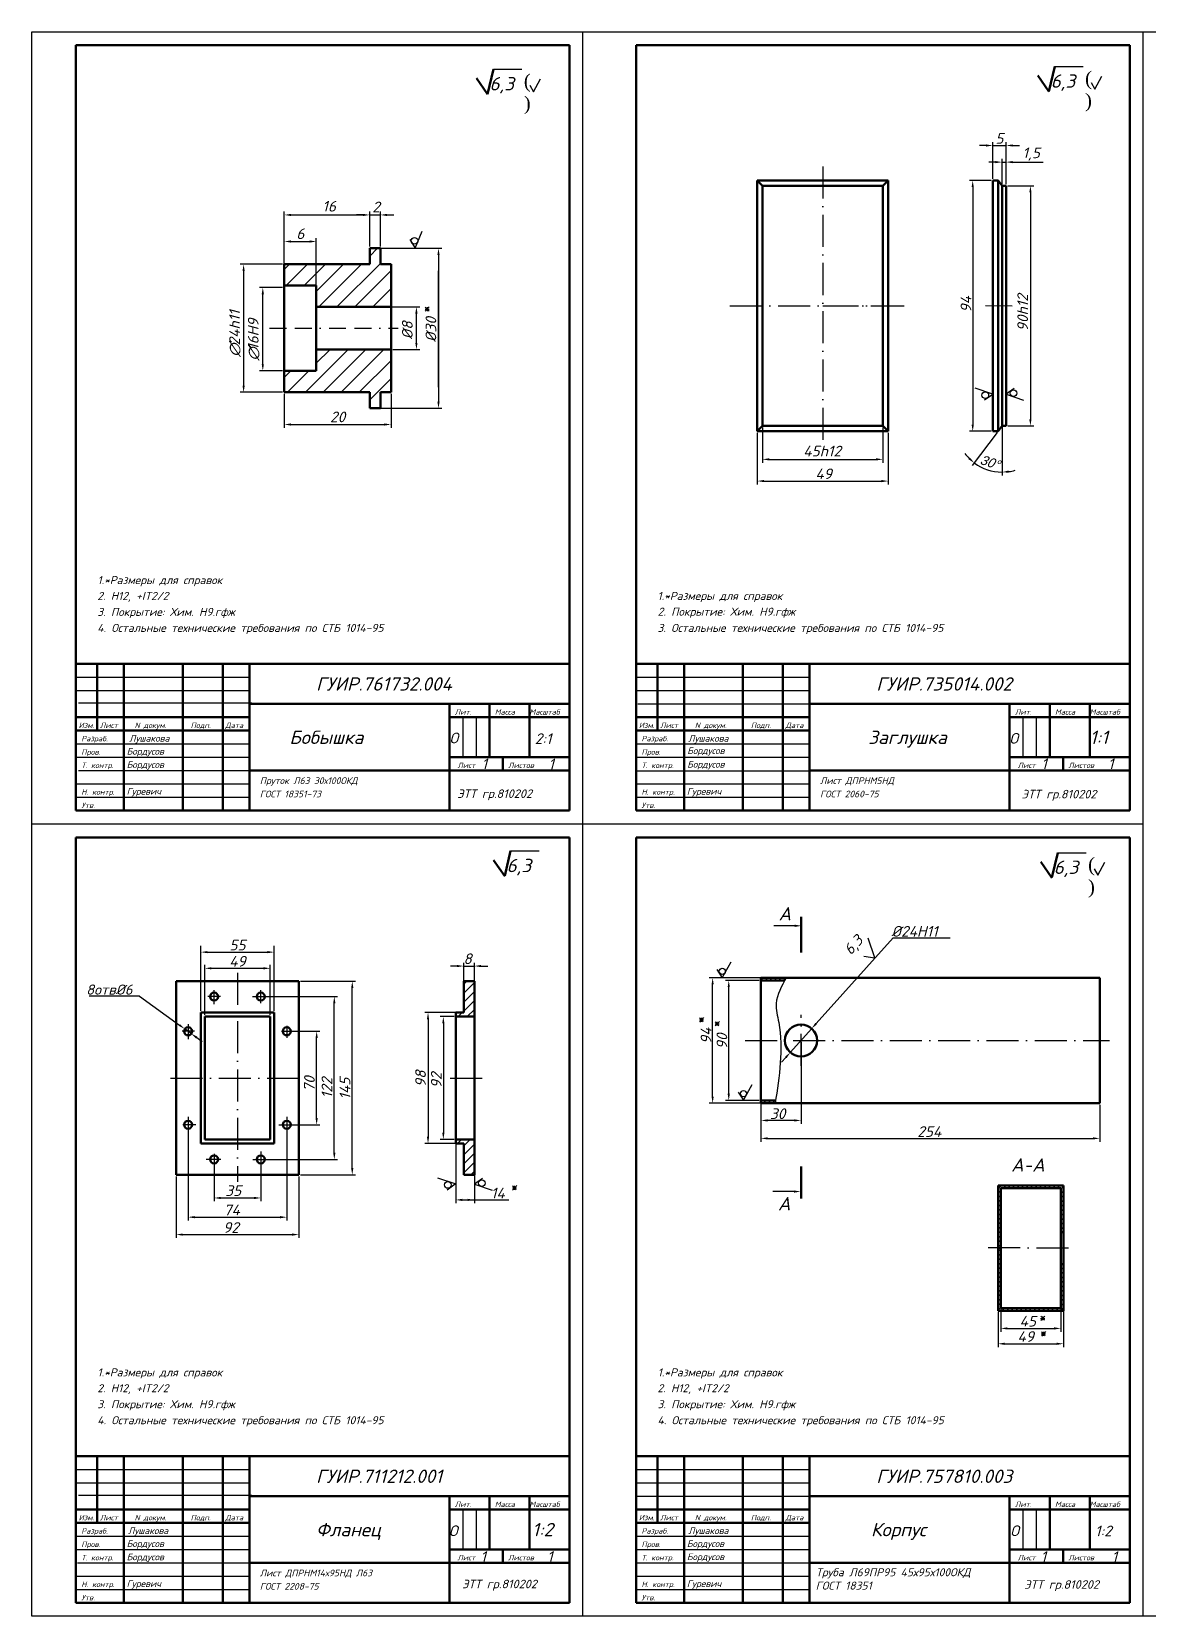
# Model space of a CAD drawing. Header units: millimetres. Extents: x 1362 to 2198, y -5 to 589.
# Drawn here: x 1362 to 1781, y -5 to 589 of the extents above; entities that cross this region are included whole.
import ezdxf

# ---------------------------------------------------------------- set-up
doc = ezdxf.new("R2010")
doc.units = ezdxf.units.MM
doc.linetypes.add('ACAD_ISO10W100', pattern=[18, 12, -3, 0, -3])
doc.linetypes.add('BORDER2', pattern=[22.225, 6.35, -3.175, 6.35, -3.175, 0, -3.175])
for name, color, linetype in [('Razmer', 3, 'Continuous'), ('TONK', 10, 'Continuous'), ('разм', 3, 'Continuous'), ('РАМКА', 7, 'Continuous'), ('Текст', 3, 'Continuous')]:
    doc.layers.add(name, color=color, linetype=linetype)
doc.styles.add('ADRF1', font='romans', dxfattribs={"oblique": 15})
doc.dimstyles.new('ISO-25', dxfattribs={"dimtxt": 2.5, "dimasz": 2.5, "dimexe": 1.25, "dimexo": 0.625, "dimtad": 1, "dimtxsty": 'Standard', "dimcen": 2.5, "dimadec": 0, "dimazin": 0, "dimtfac": 1, "dimtmove": 0, "dimatfit": 3, "dimfxl": 1, "dimarcsym": 0})
pattern_1 = [(45, (1224.4675, 38.7826), (-3.367596, 3.367596), [])]
pattern_2 = [(45, (1579.4951, 145.7823), (-0.841899, 0.841899), [])]

# ---------------------------------------------------------------- blocks, each defined once
blk = doc.blocks.new('*D4')
at = {"color": 0, "lineweight": -2, "transparency": 16777216}
for p, q in [((1725.58, 531.86), (1725.58, 541.36)), ((1727.08, 531.86), (1727.08, 541.36)), ((1723.08, 540.11), (1720.58, 540.11)), ((1725.58, 540.11), (1727.08, 540.11)), ((1729.58, 540.11), (1740.97, 540.11))]:
    blk.add_line(p, q, dxfattribs=at)
at = {"color": 0, "transparency": 16777216}
for points in [[(1723.08, 540.53), (1723.08, 539.7), (1725.58, 540.11)], [(1729.58, 540.53), (1729.58, 539.7), (1727.08, 540.11)]]:
    blk.add_solid(points, dxfattribs=at)
at = {"layer": 'Defpoints', "color": 0, "transparency": 16777216}
for p in [(1727.08, 540.11), (1725.58, 531.23), (1727.08, 531.23)]:
    blk.add_point(p, dxfattribs=at)
at = {"color": 0, "transparency": 16777216, "insert": (1736.52, 543.12), "char_height": 4, "attachment_point": 5, "style": 'ADRF1'}
blk.add_mtext('1,5', dxfattribs=at)
blk = doc.blocks.new('*D5')
at = {"color": 0, "lineweight": -2, "transparency": 16777216}
for p, q in [((1722.08, 533.86), (1722.08, 547.6)), ((1727.08, 531.86), (1727.08, 547.6)), ((1719.58, 546.35), (1717.08, 546.35)), ((1722.08, 546.35), (1727.08, 546.35)), ((1729.58, 546.35), (1732.08, 546.35))]:
    blk.add_line(p, q, dxfattribs=at)
at = {"color": 0, "transparency": 16777216}
for points in [[(1719.58, 546.76), (1719.58, 545.93), (1722.08, 546.35)], [(1729.58, 546.76), (1729.58, 545.93), (1727.08, 546.35)]]:
    blk.add_solid(points, dxfattribs=at)
at = {"layer": 'Defpoints', "color": 0, "transparency": 16777216}
for p in [(1727.08, 546.35), (1722.08, 533.23), (1727.08, 531.23)]:
    blk.add_point(p, dxfattribs=at)
at = {"color": 0, "transparency": 16777216, "insert": (1724.58, 548.97), "char_height": 4, "attachment_point": 5, "style": 'ADRF1'}
blk.add_mtext('5', dxfattribs=at)
blk = doc.blocks.new('*D7')
at = {"color": 0, "lineweight": -2, "transparency": 16777216}
for p, q in [((1425.22, 221.91), (1425.22, 245.22)), ((1427.72, 243.97), (1450.22, 243.97)), ((1452.72, 221.91), (1452.72, 245.22))]:
    blk.add_line(p, q, dxfattribs=at)
at = {"color": 0, "transparency": 16777216}
for points in [[(1427.72, 244.39), (1427.72, 243.56), (1425.22, 243.97)], [(1450.22, 244.39), (1450.22, 243.56), (1452.72, 243.97)]]:
    blk.add_solid(points, dxfattribs=at)
at = {"layer": 'Defpoints', "color": 0, "transparency": 16777216}
for p in [(1452.72, 243.97), (1425.22, 221.28), (1452.72, 221.28)]:
    blk.add_point(p, dxfattribs=at)
at = {"color": 0, "transparency": 16777216, "insert": (1438.97, 246.6), "char_height": 4, "attachment_point": 5, "style": 'ADRF1'}
blk.add_mtext('55', dxfattribs=at)
blk = doc.blocks.new('*D8')
at = {"color": 0, "lineweight": -2, "transparency": 16777216}
for p, q in [((1426.72, 220.41), (1426.72, 239.16)), ((1429.22, 237.91), (1448.72, 237.91)), ((1451.22, 220.41), (1451.22, 239.16))]:
    blk.add_line(p, q, dxfattribs=at)
at = {"color": 0, "transparency": 16777216}
for points in [[(1429.22, 238.33), (1429.22, 237.49), (1426.72, 237.91)], [(1448.72, 238.33), (1448.72, 237.49), (1451.22, 237.91)]]:
    blk.add_solid(points, dxfattribs=at)
at = {"layer": 'Defpoints', "color": 0, "transparency": 16777216}
for p in [(1451.22, 237.91), (1426.72, 219.78), (1451.22, 219.78)]:
    blk.add_point(p, dxfattribs=at)
at = {"color": 0, "transparency": 16777216, "insert": (1438.97, 240.53), "char_height": 4, "attachment_point": 5, "style": 'ADRF1'}
blk.add_mtext('49', dxfattribs=at)

msp = doc.modelspace()

# ---------------------------------------------------------------- hatches: boundary and pattern name
h = msp.add_hatch()
h.set_pattern_fill('ANSI31', scale=1.5, style=0)
h.set_pattern_definition(pattern_1)
h.paths.add_polyline_path([(1496.531, 485.845), (1496.531, 501.845), (1492.531, 501.845), (1492.531, 507.845), (1488.531, 507.845), (1488.531, 501.845), (1456.531, 501.845), (1456.531, 493.845), (1468.531, 493.845), (1468.531, 485.845)])
h = msp.add_hatch()
h.set_pattern_fill('ANSI31', scale=1.5, style=0)
h.set_pattern_definition(pattern_1)
h.paths.add_polyline_path([(1468.531, 469.845), (1468.531, 461.845), (1456.531, 461.845), (1456.531, 453.845), (1488.531, 453.845), (1488.531, 447.845), (1492.531, 447.845), (1492.531, 453.845), (1496.531, 453.845), (1496.531, 469.845)])
h = msp.add_hatch()
h.set_pattern_fill('ANSI31', scale=0.75, style=0)
h.set_pattern_definition([(45, (1202.6334, 28.642), (-1.683798, 1.683798), [])])
h.paths.add_polyline_path([(1527.797, 233.033), (1523.797, 233.033), (1523.797, 221.283), (1520.797, 221.283), (1520.797, 219.783), (1527.797, 219.783)])
h.paths.add_polyline_path([(1527.797, 173.783), (1520.797, 173.783), (1520.797, 172.283), (1523.797, 172.283), (1523.797, 160.533), (1527.797, 160.533)])
h = msp.add_hatch()
h.set_pattern_fill('ANSI31', scale=0.375, style=0)
h.set_pattern_definition(pattern_2)
edge = h.paths.add_edge_path()
edge.add_spline(control_points=[(1644.108, 233.352), (1644.293, 233.686), (1644.48, 234.019), (1644.667, 234.352)], knot_values=[0, 0, 0, 0, 2.1862636, 2.1862636, 2.1862636, 2.1862636], degree=3, periodic=0)
edge.add_line((1644.667, 234.352), (1635.217, 234.352))
edge.add_line((1635.217, 234.352), (1635.217, 233.352))
edge.add_line((1635.217, 233.352), (1644.108, 233.352))
h = msp.add_hatch()
h.set_pattern_fill('ANSI31', scale=0.375, style=0)
h.set_pattern_definition(pattern_2)
edge = h.paths.add_edge_path()
edge.add_spline(control_points=[(1640.521, 187.352), (1640.573, 187.686), (1640.625, 188.019), (1640.677, 188.352)], knot_values=[93.5612801, 93.5612801, 93.5612801, 93.5612801, 95.5675682, 95.5675682, 95.5675682, 95.5675682], degree=3, periodic=0)
edge.add_line((1640.677, 188.352), (1635.217, 188.352))
edge.add_line((1635.217, 188.352), (1635.217, 187.352))
edge.add_line((1635.217, 187.352), (1640.521, 187.352))
h = msp.add_hatch()
h.set_pattern_fill('ANSI31', scale=0.375, style=0)
h.set_pattern_definition([(45, (1498.7378, 67.9818), (-0.841899, 0.841899), [])])
h.paths.add_polyline_path([(1747.61, 139.052), (1748.61, 139.052), (1748.61, 156.552), (1724.11, 156.552), (1724.11, 133.052), (1725.11, 133.052), (1725.11, 155.552), (1747.61, 155.552)])
h.paths.add_polyline_path([(1724.11, 109.552), (1748.61, 109.552), (1748.61, 127.052), (1747.61, 127.052), (1747.61, 110.552), (1725.11, 110.552), (1725.11, 133.052), (1724.11, 133.052)])

# ---------------------------------------------------------------- linework, layer by layer
at = {"color": 7}
for p, q in [((1361.834, 292), (1361.834, 589)), ((1361.834, 589), (2198.43, 589)), ((1568.43, 287), (1568.43, 589)), ((1778.43, 297), (1778.43, 589)), ((1721.458, 533.231), (1713.333, 533.231)), ((1714.583, 530.731), (1714.583, 441.731)), ((1727.708, 531.231), (1737.457, 531.231)), ((1736.207, 528.731), (1736.207, 443.731)), ((1456.531, 502.47), (1456.531, 521.557)), ((1459.031, 520.307), (1486.031, 520.307)), ((1486.031, 520.307), (1483.531, 520.307)), ((1488.531, 508.47), (1488.531, 521.557)), ((1488.531, 508.47), (1488.531, 521.557)), ((1488.531, 520.307), (1492.531, 520.307)), ((1492.531, 508.47), (1492.531, 521.557)), ((1495.031, 520.307), (1497.531, 520.307)), ((1456.531, 494.47), (1456.531, 511.604)), ((1468.531, 486.47), (1468.531, 511.604)), ((1459.031, 510.354), (1466.031, 510.354)), ((1489.156, 507.845), (1515.578, 507.845)), ((1514.328, 505.345), (1514.328, 450.345)), ((1455.906, 501.845), (1440.023, 501.845)), ((1441.273, 499.345), (1441.273, 456.345)), ((1514.328, 455.72), (1514.328, 499.345)), ((1455.906, 493.108), (1447.22, 493.108)), ((1448.47, 464.345), (1448.47, 490.608)), ((1497.04, 485.845), (1507.3, 485.845)), ((1506.05, 472.345), (1506.05, 483.345)), ((1509.275, 485.795), (1510.822, 484.178)), ((1510.876, 485.907), (1509.335, 484.221)), ((1510.041, 485.69), (1510.041, 484.297)), ((1682.841, 486.231), (1682.841, 439.231)), ((1497.156, 469.845), (1507.3, 469.845)), ((1455.906, 461.845), (1447.22, 461.845)), ((1455.906, 453.845), (1440.023, 453.845)), ((1456.531, 453.22), (1456.531, 440.506)), ((1496.531, 453.22), (1496.531, 440.506)), ((1489.156, 447.845), (1515.578, 447.845)), ((1459.031, 441.756), (1494.031, 441.756)), ((1635.841, 440.606), (1635.841, 427.437)), ((1680.841, 440.606), (1680.841, 427.437)), ((1725.583, 441.231), (1725.583, 437.732)), ((1727.708, 441.231), (1737.457, 441.231)), ((1633.841, 438.606), (1633.841, 419.296)), ((1682.841, 438.606), (1682.841, 419.296)), ((1721.458, 439.231), (1713.333, 439.231)), ((1723.708, 438.731), (1714.431, 426.361)), ((1725.583, 437.732), (1725.583, 422.644)), ((1638.341, 428.687), (1678.341, 428.687)), ((1636.341, 420.546), (1680.341, 420.546)), ((1361.834, -5), (1361.834, 317)), ((1778.43, -5), (1778.43, 297)), ((1568.13, 292), (1361.834, 292)), ((1778.43, 292), (1568.13, 292)), ((1568.43, -5), (1568.43, 292)), ((1425.219, 221.908), (1425.219, 246.392)), ((1452.719, 221.908), (1452.719, 246.392)), ((1684.731, 249.334), (1655.893, 217.18)), ((1684.731, 249.334), (1706.176, 249.334)), ((1521.297, 238.749), (1518.797, 238.749)), ((1523.797, 221.908), (1523.797, 239.999)), ((1523.797, 238.749), (1527.797, 238.749)), ((1527.797, 220.408), (1527.797, 239.999)), ((1530.297, 238.749), (1532.797, 238.749)), ((1462.594, 233.033), (1483.25, 233.033)), ((1642.183, 234.352), (1615.846, 234.352)), ((1617.096, 189.852), (1617.096, 231.852)), ((1634.592, 233.352), (1621.877, 233.352)), ((1635.217, 234.352), (1635.217, 233.352)), ((1402.264, 227.487), (1383.325, 227.487)), ((1402.264, 227.487), (1417.231, 216.631)), ((1448.344, 227.283), (1476.52, 227.283)), ((1482, 163.033), (1482, 230.533)), ((1623.127, 190.852), (1623.127, 230.852)), ((1475.27, 168.783), (1475.27, 224.783)), ((1523.172, 221.283), (1509.153, 221.283)), ((1520.172, 219.783), (1514.896, 219.783)), ((1421.683, 213.402), (1419.255, 215.163)), ((1458.094, 214.283), (1469.899, 214.283)), ((1510.403, 218.783), (1510.403, 174.783)), ((1516.146, 217.283), (1516.146, 176.283)), ((1612.112, 218.556), (1613.653, 218.556)), ((1612.125, 219.324), (1613.506, 217.822)), ((1613.726, 219.435), (1612.185, 217.749)), ((1612.772, 219.289), (1612.772, 217.896)), ((1618.026, 217.13), (1619.567, 217.13)), ((1618.039, 217.898), (1619.42, 216.397)), ((1619.641, 218.01), (1618.1, 216.324)), ((1618.687, 217.863), (1618.687, 216.47)), ((1646.211, 206.386), (1654.223, 215.319)), ((1423.707, 211.934), (1425.731, 210.466)), ((1468.649, 181.783), (1468.649, 211.783)), ((1635.217, 210.227), (1635.217, 179.632)), ((1650.217, 210.227), (1650.217, 179.632)), ((1644.542, 204.525), (1642.873, 202.664)), ((1639.896, 187.352), (1615.846, 187.352)), ((1634.592, 188.352), (1621.877, 188.352)), ((1635.217, 187.727), (1635.217, 172.9)), ((1762.217, 186.727), (1762.217, 172.9)), ((1420.469, 178.658), (1420.469, 143.368)), ((1457.469, 178.658), (1457.469, 143.368)), ((1458.094, 179.283), (1469.899, 179.283)), ((1647.717, 180.882), (1637.717, 180.882)), ((1523.172, 172.283), (1509.153, 172.283)), ((1520.172, 173.783), (1514.896, 173.783)), ((1520.797, 173.158), (1520.797, 149.844)), ((1527.797, 173.158), (1527.797, 149.844)), ((1637.717, 174.15), (1759.717, 174.15)), ((1430.219, 165.658), (1430.219, 150.567)), ((1447.719, 165.658), (1447.719, 150.567)), ((1448.344, 166.283), (1476.52, 166.283)), ((1462.594, 160.533), (1483.25, 160.533)), ((1527.797, 160.533), (1523.797, 160.533)), ((1734.778, 163.744), (1736.736, 163.744)), ((1415.969, 159.908), (1415.969, 136.839)), ((1461.969, 159.908), (1461.969, 136.839)), ((1542.044, 155.584), (1543.584, 155.584)), ((1542.056, 156.352), (1543.438, 154.851)), ((1543.658, 156.464), (1542.117, 154.778)), ((1542.704, 156.317), (1542.704, 154.924)), ((1432.719, 151.817), (1445.219, 151.817)), ((1523.297, 151.094), (1540.741, 151.094)), ((1422.969, 144.618), (1454.969, 144.618)), ((1418.469, 138.089), (1459.469, 138.089)), ((1724.11, 133.052), (1725.11, 133.052)), ((1724.11, 109.195), (1724.11, 95.91)), ((1725.11, 110.195), (1725.11, 101.67)), ((1740.056, 107.457), (1741.437, 105.956)), ((1741.657, 107.569), (1740.116, 105.882)), ((1740.703, 107.422), (1740.703, 106.029)), ((1747.61, 110.805), (1747.61, 101.67)), ((1748.61, 110.121), (1748.61, 95.91)), ((1727.61, 102.92), (1745.11, 102.92)), ((1740.043, 106.689), (1741.584, 106.689)), ((1740.306, 101.609), (1741.688, 100.108)), ((1741.908, 101.721), (1740.367, 100.034)), ((1740.954, 101.574), (1740.954, 100.181)), ((1726.61, 97.16), (1746.11, 97.16)), ((1740.294, 100.841), (1741.834, 100.841)), ((1378.43, 0), (1378.43, 20)), ((1568.13, -5), (1361.834, -5)), ((1778.13, -5), (1568.13, -5)), ((2198.43, -5), (1778.13, -5))]:
    msp.add_line(p, q, dxfattribs=at)
at = {"color": 7, "linetype": 'ACAD_ISO10W100'}
for p, q in [((1658.341, 538.496), (1658.341, 434.656)), ((1623.515, 486.231), (1688.831, 486.231)), ((1658.341, 486.231), (1680.841, 486.231)), ((1719.338, 486.364), (1729.427, 486.297)), ((1438.969, 236.185), (1438.969, 157.843)), ((1432.576, 227.283), (1427.901, 227.283)), ((1430.219, 224.511), (1430.219, 229.702)), ((1444.552, 227.283), (1450.613, 227.283)), ((1447.719, 224.799), (1447.719, 229.702)), ((1650.217, 201.301), (1650.217, 220.456)), ((1422.908, 214.283), (1418.29, 214.283)), ((1420.469, 217.013), (1420.469, 211.389)), ((1455.519, 214.283), (1459.992, 214.283)), ((1457.469, 216.292), (1457.469, 211.822)), ((1629.225, 210.852), (1765.893, 210.852)), ((1413.921, 196.783), (1462.283, 196.783)), ((1518.64, 196.783), (1532.254, 196.783)), ((1423.341, 179.283), (1418.435, 179.283)), ((1420.469, 182.261), (1420.469, 176.494)), ((1454.509, 179.283), (1459.703, 179.283)), ((1457.469, 182.261), (1457.469, 177.07)), ((1430.219, 168.419), (1430.219, 163.863)), ((1447.719, 169.284), (1447.719, 163.863)), ((1432.72, 166.283), (1427.237, 166.283)), ((1444.696, 166.283), (1451.19, 166.283)), ((1720.378, 133.254), (1752.632, 133.098))]:
    msp.add_line(p, q, dxfattribs=at)
at = {"color": 7, "lineweight": 60}
for p, q in [((1633.841, 439.231), (1633.841, 533.231)), ((1633.841, 533.231), (1682.841, 533.231)), ((1682.841, 533.231), (1682.841, 439.231)), ((1722.083, 533.231), (1722.083, 439.231)), ((1722.083, 533.231), (1724.083, 533.231)), ((1724.083, 533.231), (1724.083, 439.231)), ((1724.083, 533.231), (1725.583, 531.231)), ((1725.583, 531.231), (1725.583, 441.231)), ((1725.583, 531.231), (1727.083, 531.231)), ((1727.083, 531.231), (1727.083, 441.231)), ((1488.531, 501.845), (1488.531, 507.845)), ((1488.531, 507.845), (1492.531, 507.845)), ((1492.531, 507.845), (1492.531, 501.845)), ((1456.531, 501.845), (1488.531, 501.845)), ((1456.531, 493.845), (1456.531, 501.845)), ((1492.531, 501.845), (1496.531, 501.845)), ((1496.531, 501.845), (1496.531, 477.845)), ((1456.531, 477.845), (1456.531, 493.845)), ((1456.531, 493.845), (1468.531, 493.845)), ((1468.531, 493.845), (1468.531, 477.845)), ((1496.531, 485.845), (1468.531, 485.845)), ((1456.531, 477.845), (1456.531, 461.845)), ((1468.531, 461.845), (1468.531, 477.845)), ((1496.531, 453.845), (1496.531, 477.845)), ((1496.531, 469.845), (1468.531, 469.845)), ((1456.531, 461.845), (1456.531, 453.845)), ((1456.531, 461.845), (1468.531, 461.845)), ((1456.531, 453.845), (1488.531, 453.845)), ((1488.531, 453.845), (1488.531, 447.845)), ((1492.531, 447.845), (1492.531, 453.845)), ((1492.531, 453.845), (1496.531, 453.845)), ((1488.531, 447.845), (1492.531, 447.845)), ((1725.583, 441.231), (1724.083, 439.231)), ((1725.583, 441.231), (1727.083, 441.231)), ((1682.841, 439.231), (1633.841, 439.231)), ((1722.083, 439.231), (1724.083, 439.231)), ((1415.969, 160.533), (1415.969, 233.033)), ((1415.969, 233.033), (1461.969, 233.033)), ((1461.969, 233.033), (1461.969, 196.783)), ((1523.797, 221.283), (1523.797, 233.033)), ((1523.797, 233.033), (1527.797, 233.033)), ((1527.797, 233.033), (1527.797, 160.533)), ((1635.217, 234.352), (1635.217, 187.352)), ((1762.217, 234.352), (1635.217, 234.352)), ((1635.217, 233.352), (1644.108, 233.352)), ((1762.217, 187.352), (1762.217, 234.352)), ((1425.219, 221.283), (1425.219, 172.283)), ((1452.719, 221.283), (1425.219, 221.283)), ((1426.719, 219.783), (1426.719, 173.783)), ((1451.219, 219.783), (1426.719, 219.783)), ((1451.219, 196.783), (1451.219, 219.783)), ((1452.719, 196.783), (1452.719, 221.283)), ((1520.797, 221.283), (1520.797, 172.283)), ((1523.797, 221.283), (1520.797, 221.283)), ((1527.797, 219.783), (1520.797, 219.783)), ((1635.217, 187.352), (1635.217, 210.852)), ((1451.219, 173.783), (1451.219, 196.783)), ((1452.719, 172.283), (1452.719, 196.783)), ((1461.969, 196.783), (1461.969, 172.283)), ((1461.969, 196.783), (1461.969, 173.783)), ((1635.217, 188.352), (1640.677, 188.352)), ((1635.217, 187.352), (1762.217, 187.352)), ((1425.219, 172.283), (1452.719, 172.283)), ((1426.719, 173.783), (1451.219, 173.783)), ((1461.969, 173.763), (1461.969, 160.533)), ((1520.797, 173.783), (1527.797, 173.783)), ((1520.797, 172.283), (1523.797, 172.283)), ((1523.797, 160.533), (1523.797, 172.283)), ((1461.969, 172.223), (1461.969, 160.533)), ((1461.969, 160.533), (1415.969, 160.533)), ((1527.797, 160.533), (1523.797, 160.533)), ((1724.11, 156.552), (1724.11, 109.552)), ((1748.61, 156.552), (1724.11, 156.552)), ((1747.61, 155.552), (1725.11, 155.552)), ((1725.11, 155.552), (1725.11, 133.052)), ((1747.61, 110.552), (1747.61, 155.552)), ((1748.61, 109.552), (1748.61, 156.552)), ((1748.61, 139.052), (1747.61, 139.052)), ((1725.11, 133.052), (1725.11, 110.552)), ((1748.61, 127.052), (1747.61, 127.052)), ((1724.11, 109.552), (1748.61, 109.552)), ((1725.11, 110.552), (1747.61, 110.552))]:
    msp.add_line(p, q, dxfattribs=at)
at = {"color": 7, "linetype": 'ACAD_ISO10W100', "lineweight": 60}
for p, q in [((1633.841, 533.231), (1635.841, 531.231)), ((1680.841, 531.231), (1682.841, 533.231)), ((1635.841, 441.231), (1633.841, 439.231)), ((1680.841, 441.231), (1682.841, 439.231))]:
    msp.add_line(p, q, dxfattribs=at)
at = {"color": 7, "linetype": 'ByBlock', "lineweight": 60}
for p, q in [((1635.841, 531.231), (1635.841, 441.231)), ((1680.841, 531.231), (1635.841, 531.231)), ((1680.841, 441.231), (1680.841, 531.231)), ((1635.841, 441.231), (1680.841, 441.231))]:
    msp.add_line(p, q, dxfattribs=at)
at = {"color": 7, "linetype": 'BORDER2'}
msp.add_line((1450.963, 477.845), (1499.213, 477.845), dxfattribs=at)
at = {"color": 7, "lineweight": 70}
for p, q in [((1650.217, 257.184), (1650.217, 243.774)), ((1650.217, 163.6), (1650.217, 151.589))]:
    msp.add_line(p, q, dxfattribs=at)
at = {"color": 7}
for points in [[(1647.886, 253.837), (1640.02, 253.837)], [(1647.561, 154.22), (1639.694, 154.22)]]:
    msp.add_lwpolyline(points, dxfattribs=at)
at = {"color": 7, "lineweight": 60}
for centre, radius in [((1430.219, 227.283), 1.5), ((1447.719, 227.283), 1.5), ((1420.469, 214.283), 1.5), ((1457.469, 214.283), 1.5), ((1650.217, 210.852), 6), ((1420.469, 179.283), 1.5), ((1457.469, 179.283), 1.5), ((1430.219, 166.283), 1.5), ((1447.719, 166.283), 1.5)]:
    msp.add_circle(centre, radius, dxfattribs=at)
at = {"color": 7}
for start, end in [(216.591558, 224.86083), (233.130102, 270), (278.269272, 286.538544)]:
    msp.add_arc((1725.583, 441.231), 17.337, start, end, dxfattribs=at)
msp.add_spline([(1644.667, 234.352), (1640.94, 224.744), (1641.847, 217.597), (1640.521, 187.352)], degree=3, dxfattribs=at)
for points in [[(1714.166, 530.731), (1715, 530.731), (1714.583, 533.231)], [(1735.79, 528.731), (1736.623, 528.731), (1736.207, 531.231)], [(1459.031, 520.724), (1459.031, 519.891), (1456.531, 520.307)], [(1486.031, 520.724), (1486.031, 519.891), (1488.531, 520.307)], [(1486.031, 520.724), (1486.031, 519.891), (1488.531, 520.307)], [(1495.031, 520.724), (1495.031, 519.891), (1492.531, 520.307)], [(1459.031, 510.771), (1459.031, 509.938), (1456.531, 510.354)], [(1466.031, 510.771), (1466.031, 509.938), (1468.531, 510.354)], [(1513.911, 505.345), (1514.744, 505.345), (1514.328, 507.845)], [(1440.856, 499.345), (1441.689, 499.345), (1441.273, 501.845)], [(1448.054, 490.608), (1448.887, 490.608), (1448.47, 493.108)], [(1505.634, 483.345), (1506.467, 483.345), (1506.05, 485.845)], [(1505.634, 472.345), (1506.467, 472.345), (1506.05, 469.845)], [(1448.054, 464.345), (1448.887, 464.345), (1448.47, 461.845)], [(1440.856, 456.345), (1441.689, 456.345), (1441.273, 453.845)], [(1513.911, 450.345), (1514.744, 450.345), (1514.328, 447.845)], [(1459.031, 442.172), (1459.031, 441.339), (1456.531, 441.756)], [(1494.031, 442.172), (1494.031, 441.339), (1496.531, 441.756)], [(1714.166, 441.731), (1715, 441.731), (1714.583, 439.231)], [(1735.79, 443.731), (1736.623, 443.731), (1736.207, 441.231)], [(1638.341, 429.103), (1638.341, 428.27), (1635.841, 428.687)], [(1678.341, 429.103), (1678.341, 428.27), (1680.841, 428.687)], [(1713.568, 429.316), (1713.021, 428.687), (1715.181, 427.361)], [(1728.107, 423.658), (1728.047, 424.49), (1725.583, 423.894)], [(1636.341, 420.962), (1636.341, 420.129), (1633.841, 420.546)], [(1680.341, 420.962), (1680.341, 420.129), (1682.841, 420.546)], [(1647.886, 254.254), (1650.386, 253.837), (1647.886, 253.42)], [(1521.297, 239.166), (1521.297, 238.332), (1523.797, 238.749)], [(1530.297, 239.166), (1530.297, 238.332), (1527.797, 238.749)], [(1481.583, 230.533), (1482.416, 230.533), (1482, 233.033)], [(1616.68, 231.852), (1617.513, 231.852), (1617.096, 234.352)], [(1622.711, 230.852), (1623.544, 230.852), (1623.127, 233.352)], [(1474.853, 224.783), (1475.687, 224.783), (1475.27, 227.283)], [(1509.986, 218.783), (1510.819, 218.783), (1510.403, 221.283)], [(1515.73, 217.283), (1516.563, 217.283), (1516.146, 219.783)], [(1417.476, 216.968), (1416.986, 216.294), (1419.255, 215.163)], [(1468.233, 211.783), (1469.066, 211.783), (1468.649, 214.283)], [(1655.582, 217.458), (1656.203, 216.902), (1654.223, 215.319)], [(1423.952, 212.271), (1423.462, 211.597), (1421.683, 213.402)], [(1644.232, 204.803), (1644.852, 204.246), (1646.211, 206.386)], [(1622.711, 190.852), (1623.544, 190.852), (1623.127, 188.352)], [(1616.68, 189.852), (1617.513, 189.852), (1617.096, 187.352)], [(1468.233, 181.783), (1469.066, 181.783), (1468.649, 179.283)], [(1637.717, 181.298), (1637.717, 180.465), (1635.217, 180.882)], [(1647.717, 181.298), (1647.717, 180.465), (1650.217, 180.882)], [(1509.986, 174.783), (1510.819, 174.783), (1510.403, 172.283)], [(1515.73, 176.283), (1516.563, 176.283), (1516.146, 173.783)], [(1637.717, 174.567), (1637.717, 173.734), (1635.217, 174.15)], [(1759.717, 174.567), (1759.717, 173.734), (1762.217, 174.15)], [(1474.853, 168.783), (1475.687, 168.783), (1475.27, 166.283)], [(1481.583, 163.033), (1482.416, 163.033), (1482, 160.533)], [(1647.561, 154.637), (1650.061, 154.22), (1647.561, 153.804)], [(1432.719, 152.233), (1432.719, 151.4), (1430.219, 151.817)], [(1445.219, 152.233), (1445.219, 151.4), (1447.719, 151.817)], [(1523.297, 151.511), (1523.297, 150.677), (1520.797, 151.094)], [(1525.297, 151.511), (1525.297, 150.677), (1527.797, 151.094)], [(1422.969, 145.035), (1422.969, 144.201), (1420.469, 144.618)], [(1454.969, 145.035), (1454.969, 144.201), (1457.469, 144.618)], [(1418.469, 138.505), (1418.469, 137.672), (1415.969, 138.089)], [(1459.469, 138.505), (1459.469, 137.672), (1461.969, 138.089)], [(1727.61, 103.336), (1727.61, 102.503), (1725.11, 102.92)], [(1745.11, 103.336), (1745.11, 102.503), (1747.61, 102.92)], [(1726.61, 97.576), (1726.61, 96.743), (1724.11, 97.16)], [(1746.11, 97.576), (1746.11, 96.743), (1748.61, 97.16)]]:
    msp.add_solid(points, dxfattribs=at)
at = {"layer": 'Razmer', "color": 7}
for p, q in [((1534.916, 574.962), (1545.611, 574.962)), ((1745.303, 575.957), (1755.998, 575.957)), ((1541.335, 281.903), (1552.03, 281.903)), ((1746.424, 281.252), (1757.119, 281.252))]:
    msp.add_line(p, q, dxfattribs=at)
at = {"layer": 'TONK', "color": 7}
for p, q in [((1503.62, 511.045), (1505.566, 507.845)), ((1505.566, 507.845), (1508.234, 514.267)), ((1722.083, 453.181), (1715.492, 455.4)), ((1719.025, 451.019), (1722.083, 453.181)), ((1730.121, 455.267), (1727.062, 453.105)), ((1727.062, 453.105), (1733.654, 450.887)), ((1620.69, 234.317), (1624.001, 240.272)), ((1618.703, 237.405), (1620.69, 234.317)), ((1626.671, 191.524), (1628.658, 188.436)), ((1628.658, 188.436), (1631.969, 194.391)), ((1520.636, 157.083), (1514.045, 159.301)), ((1517.578, 154.921), (1520.636, 157.083)), ((1530.855, 159.169), (1527.797, 157.007)), ((1527.797, 157.007), (1534.388, 154.788))]:
    msp.add_line(p, q, dxfattribs=at)
at = {"layer": 'TONK', "color": 7, "lineweight": -2}
for p, q in [((1677.948, 241.803), (1675.381, 249.191)), ((1673.786, 242.463), (1677.948, 241.803))]:
    msp.add_line(p, q, dxfattribs=at)
at = {"layer": 'TONK', "color": 7}
for centre, radius in [((1505.372, 510.638), 1.247), ((1719.31, 452.795), 1.247), ((1729.836, 453.491), 1.247), ((1620.693, 236.777), 1.145), ((1628.661, 190.895), 1.145), ((1517.862, 156.697), 1.247), ((1530.57, 157.392), 1.247)]:
    msp.add_circle(centre, radius, dxfattribs=at)
at = {"layer": 'разм', "color": 7, "lineweight": 50}
for p, q in [((1528.553, 571.556), (1532.718, 565.556)), ((1532.744, 565.606), (1534.929, 574.963)), ((1738.94, 572.551), (1743.105, 566.551)), ((1743.131, 566.601), (1745.316, 575.958)), ((1539.163, 272.547), (1541.348, 281.904)), ((1744.252, 271.896), (1746.437, 281.253)), ((1534.972, 278.498), (1539.137, 272.498)), ((1740.061, 277.846), (1744.226, 271.846))]:
    msp.add_line(p, q, dxfattribs=at)
at = {"layer": 'разм', "color": 7, "lineweight": -3}
for p, q in [((1549.925, 566.504), (1552.607, 571.367)), ((1760.312, 567.499), (1762.994, 572.361)), ((1548.571, 568.913), (1549.925, 566.504)), ((1758.959, 569.908), (1760.312, 567.499)), ((1760.08, 275.203), (1761.434, 272.794)), ((1761.434, 272.794), (1764.115, 277.656))]:
    msp.add_line(p, q, dxfattribs=at)
at = {"layer": 'РАМКА', "color": 7, "lineweight": 60}
for p, q in [((1378.43, 584), (1563.43, 584)), ((1378.43, 297), (1378.43, 584)), ((1563.43, 584), (1563.43, 297)), ((1588.43, 584), (1773.43, 584)), ((1588.43, 297), (1588.43, 584)), ((1773.43, 584), (1773.43, 297)), ((1563.43, 352), (1378.43, 352)), ((1386.43, 352), (1386.43, 327)), ((1396.43, 352), (1396.43, 297)), ((1418.43, 352), (1418.43, 297)), ((1433.43, 352), (1433.43, 297)), ((1443.43, 352), (1443.43, 297)), ((1773.43, 352), (1588.43, 352)), ((1596.43, 352), (1596.43, 327)), ((1606.43, 352), (1606.43, 297)), ((1628.43, 352), (1628.43, 297)), ((1643.43, 352), (1643.43, 297)), ((1653.43, 352), (1653.43, 297)), ((1443.43, 337), (1563.43, 337)), ((1518.43, 337), (1518.43, 297)), ((1533.43, 337), (1533.43, 317)), ((1548.43, 337), (1548.43, 317)), ((1653.43, 337), (1773.43, 337)), ((1728.43, 337), (1728.43, 297)), ((1743.43, 337), (1743.43, 317)), ((1758.43, 337), (1758.43, 317)), ((1378.43, 332), (1443.43, 332)), ((1378.43, 327), (1443.43, 327)), ((1518.43, 332), (1563.43, 332)), ((1588.43, 332), (1653.43, 332)), ((1588.43, 327), (1653.43, 327)), ((1728.43, 332), (1773.43, 332)), ((1518.43, 317), (1563.43, 317)), ((1538.43, 317), (1538.43, 312)), ((1728.43, 317), (1773.43, 317)), ((1748.43, 317), (1748.43, 312)), ((1443.43, 312), (1563.43, 312)), ((1653.43, 312), (1773.43, 312)), ((1563.43, 297), (1378.43, 297)), ((1773.43, 297), (1588.43, 297)), ((1378.43, 287), (1563.43, 287)), ((1378.43, 0), (1378.43, 287)), ((1563.43, 287), (1563.43, 0)), ((1588.43, 287), (1773.43, 287)), ((1588.43, 0), (1588.43, 287)), ((1773.43, 287), (1773.43, 0)), ((1563.43, 55), (1378.43, 55)), ((1386.43, 55), (1386.43, 30)), ((1396.43, 55), (1396.43, 0)), ((1418.43, 55), (1418.43, 0)), ((1433.43, 55), (1433.43, 0)), ((1443.43, 55), (1443.43, 0)), ((1773.43, 55), (1588.43, 55)), ((1596.43, 55), (1596.43, 30)), ((1606.43, 55), (1606.43, 0)), ((1628.43, 55), (1628.43, 0)), ((1643.43, 55), (1643.43, 0)), ((1653.43, 55), (1653.43, 0)), ((1443.43, 40), (1563.43, 40)), ((1518.43, 40), (1518.43, 0)), ((1533.43, 40), (1533.43, 20)), ((1548.43, 40), (1548.43, 20)), ((1653.43, 40), (1773.43, 40)), ((1728.43, 40), (1728.43, 0)), ((1743.43, 40), (1743.43, 20)), ((1758.43, 40), (1758.43, 20)), ((1378.43, 35), (1443.43, 35)), ((1378.43, 30), (1443.43, 30)), ((1518.43, 35), (1563.43, 35)), ((1588.43, 35), (1653.43, 35)), ((1588.43, 30), (1653.43, 30)), ((1728.43, 35), (1773.43, 35)), ((1518.43, 20), (1563.43, 20)), ((1538.43, 20), (1538.43, 15)), ((1728.43, 20), (1773.43, 20)), ((1748.43, 20), (1748.43, 15)), ((1443.43, 15), (1563.43, 15)), ((1653.43, 15), (1773.43, 15)), ((1563.43, 0), (1378.43, 0)), ((1773.43, 0), (1588.43, 0))]:
    msp.add_line(p, q, dxfattribs=at)
at = {"layer": 'РАМКА', "color": 7}
for p, q in [((1378.43, 352), (1378.43, 297)), ((1588.43, 352), (1588.43, 297)), ((1378.43, 347), (1443.43, 347)), ((1588.43, 347), (1653.43, 347)), ((1378.43, 342), (1443.43, 342)), ((1588.43, 342), (1653.43, 342)), ((1379.327, 337.369), (1444.327, 337.369)), ((1589.035, 337.103), (1654.035, 337.103)), ((1523.43, 332), (1523.43, 317)), ((1528.43, 332), (1528.43, 317)), ((1733.43, 332), (1733.43, 317)), ((1738.43, 332), (1738.43, 317)), ((1378.43, 322), (1443.43, 322)), ((1588.43, 322), (1653.43, 322)), ((1378.43, 317), (1443.43, 317)), ((1588.43, 317), (1653.43, 317)), ((1379.327, 312.027), (1444.327, 312.027)), ((1588.78, 311.891), (1653.78, 311.891)), ((1378.43, 307), (1443.43, 307)), ((1588.43, 307), (1653.43, 307)), ((1378.43, 302), (1443.43, 302)), ((1588.43, 302), (1653.43, 302)), ((1378.43, 55), (1378.43, 0)), ((1588.43, 55), (1588.43, 0)), ((1378.43, 50), (1443.43, 50)), ((1588.43, 50), (1653.43, 50)), ((1378.43, 45), (1443.43, 45)), ((1588.43, 45), (1653.43, 45)), ((1379.319, 40.355), (1444.319, 40.355)), ((1588.505, 40.066), (1653.505, 40.066)), ((1523.43, 35), (1523.43, 20)), ((1528.43, 35), (1528.43, 20)), ((1733.43, 35), (1733.43, 20)), ((1738.43, 35), (1738.43, 20)), ((1378.43, 25), (1443.43, 25)), ((1588.43, 25), (1653.43, 25)), ((1378.43, 20), (1443.43, 20)), ((1588.43, 20), (1653.43, 20)), ((1378.952, 15.014), (1443.952, 15.014)), ((1588.505, 15.05), (1653.505, 15.05)), ((1378.43, 10), (1443.43, 10)), ((1588.43, 10), (1653.43, 10)), ((1378.43, 5), (1443.43, 5)), ((1588.43, 5), (1653.43, 5))]:
    msp.add_line(p, q, dxfattribs=at)
at = {"layer": 'Текст', "color": 7}
msp.add_line((1509.271, 484.994), (1510.812, 484.994), dxfattribs=at)

# ---------------------------------------------------------------- texts
at = {"color": 7, "style": 'ADRF1', "oblique": 15}
for s, p in [('90h12', (1735.311, 476.685)), ('24h11', (1439.895, 471.352)), ('∅', (1439.885, 467.104))]:
    msp.add_text(s, height=4, rotation=90, dxfattribs=at).set_placement(p)
for s, height, p in [('А', 5, (1641.8, 255.845)), ('8отв%%c6', 3.8, (1382.262, 228.034)), ('А', 5, (1728.982, 161.713)), ('А', 5, (1736.873, 161.688)), ('А', 5, (1641.561, 147.171))]:
    msp.add_text(s, height=height, dxfattribs=at).set_placement(p)
at = {"color": 7, "insert": (1712.052, 486.798), "char_height": 4, "attachment_point": 5, "rotation": 90, "style": 'ADRF1'}
msp.add_mtext('94', dxfattribs=at)
at = {"color": 7, "char_height": 4, "attachment_point": 5, "style": 'ADRF1'}
for s, insert in [('45h12', (1658.142, 431.789)), ('49', (1658.709, 423.264))]:
    msp.add_mtext(s, dxfattribs=dict(at, insert=insert))
at = {"layer": 'TONK', "color": 7, "lineweight": -2, "style": 'ADRF1', "oblique": 15}
msp.add_text('6,3', height=4, rotation=48.237715, dxfattribs=at).set_placement((1668.862, 242.57))
at = {"layer": 'TONK', "color": 7, "insert": (1721.042, 427.611), "char_height": 3.6, "attachment_point": 5, "rotation": 342, "style": 'ADRF1'}
msp.add_mtext('{\\fTxt|b0|i0|c204|p2;30°}', dxfattribs=at)
at = {"layer": 'разм', "color": 7, "style": 'ADRF1', "oblique": 15}
for s, height, p in [('6,3', 5, (1533.43, 567)), ('6,3', 5, (1743.817, 567.995)), ('1.*Размеры для справок', 3, (1386.497, 381.94)), ('2. Н12, +IT2/2', 3, (1386.43, 376)), ('1.*Размеры для справок', 3, (1596.43, 376)), ('3. Покрытие: Хим. Н9.гфж', 3, (1386.43, 370)), ('2. Покрытие: Хим. Н9.гфж', 3, (1596.503, 370.092)), ('4. Остальные технические требования по СТБ 1014-95', 3, (1386.43, 364)), ('3. Остальные технические требования по СТБ 1014-95', 3, (1596.43, 364)), ('ГУИР.761732.004', 5, (1468.43, 342)), ('ГУИР.735014.002', 5, (1678.43, 342)), ('Бобышка', 5, (1458.43, 322)), ('Заглушка', 5, (1675.43, 322)), ('1:1', 5, (1758.43, 322)), ('Лушакова', 2.5, (1398.401, 322.877)), ('О', 4, (1518.451, 322.237)), ('2:1', 4, (1550.43, 322)), ('Лушакова', 2.5, (1607.954, 322.833)), ('О', 4, (1728.33, 322.112)), ('Бордусов', 2.5, (1397.43, 318)), ('Бордусов', 2.5, (1397.43, 313.027)), ('1', 4, (1530.489, 312.535)), ('1', 4, (1555.537, 312.489)), ('Бордусов', 2.5, (1607.566, 318.241)), ('Бордусов', 2.5, (1607.566, 313.132)), ('1', 4, (1740.296, 312.559)), ('1', 4, (1765.296, 312.559)), ('Пруток Л63 30х100ОКД', 2.5, (1447.355, 307)), ('Лист ДПРНМ5НД ', 2.5, (1657.36, 307)), ('Гуревич', 2.5, (1397.43, 303)), ('ГОСТ 18351-73', 2.5, (1447.355, 302)), ('ЭТТ гр.810202', 3.2, (1521.355, 301.768)), ('Гуревич', 2.5, (1607.43, 303)), ('ГОСТ 2060-75', 2.5, (1657.36, 302)), ('ЭТТ гр.810202', 3.2, (1732.913, 301.601)), ('6,3', 5, (1539.85, 273.941)), ('6,3', 5, (1744.939, 273.29)), ('1.*Размеры для справок', 3, (1386.497, 84.94)), ('1.*Размеры для справок', 3, (1596.497, 84.94)), ('2. Н12, +IT2/2', 3, (1386.43, 79)), ('2. Н12, +IT2/2', 3, (1596.43, 79)), ('3. Покрытие: Хим. Н9.гфж', 3, (1386.43, 73)), ('3. Покрытие: Хим. Н9.гфж', 3, (1596.43, 73)), ('4. Остальные технические требования по СТБ 1014-95', 3, (1386.43, 67)), ('4. Остальные технические требования по СТБ 1014-95', 3, (1596.43, 67)), ('ГУИР.711212.001', 5, (1468.43, 45)), ('ГУИР.757810.003', 5, (1678.43, 45)), ('Фланец', 5, (1468.43, 25)), ('1:2', 5, (1549.43, 25)), ('Корпус', 5, (1676.43, 25)), ('Лушакова', 2.5, (1397.954, 25.833)), ('О', 4, (1518.231, 25.076)), ('Лушакова', 2.5, (1607.954, 25.833)), ('О', 4, (1728.664, 25.08)), ('1:2', 4, (1760.43, 25)), ('Бордусов', 2.5, (1397.43, 21)), ('Бордусов', 2.5, (1397.43, 16.014)), ('1', 4, (1530.076, 15.403)), ('1', 4, (1555.074, 15.416)), ('Бордусов', 2.5, (1607.43, 21)), ('Бордусов', 2.5, (1607.43, 16.05)), ('1', 4, (1740.076, 15.403)), ('1', 4, (1766.683, 15.341)), ('Лист ДПРНМ14х95НД Л63', 2.5, (1447.355, 10)), ('Труба Л69ПР95 45х95х100ОКД', 3, (1655.801, 10)), ('Гуревич', 2.5, (1397.43, 6)), ('ГОСТ 2208-75', 2.5, (1447.355, 5)), ('ЭТТ гр.810202', 3.2, (1523.177, 5.515)), ('Гуревич', 2.5, (1607.43, 6)), ('ГОСТ 18351', 3, (1655.704, 5)), ('ЭТТ гр.810202', 3.2, (1733.878, 5.331))]:
    msp.add_text(s, height=height, dxfattribs=at).set_placement(p)
at = {"layer": 'разм', "color": 7, "lineweight": 50, "char_height": 5, "width": 10.08634, "attachment_point": 1}
for insert in [(1546.344, 573.052), (1756.731, 574.047), (1757.853, 279.342)]:
    msp.add_mtext('{\\fTimes New Roman Cyr|b0|i0|c204|p18;(   )}', dxfattribs=dict(at, insert=insert))
at = {"layer": 'РАМКА', "color": 7, "style": 'ADRF1', "oblique": 15}
for s, p in [('Лит.', (1520.43, 333)), ('Масса', (1535.43, 333)), ('Масштаб', (1548.43, 333)), ('Лит.', (1730.43, 333)), ('Масса', (1745.43, 333)), ('Масштаб', (1758.43, 333)), ('Изм.', (1379.43, 328)), ('Лист', (1387.43, 328)), ('N докум.', (1400.43, 328)), ('Подп.', (1421.43, 328)), ('Дата', (1434.43, 328)), ('Изм.', (1589.43, 328)), ('Лист', (1597.43, 328)), ('N докум.', (1610.43, 328)), ('Подп.', (1631.43, 328)), ('Дата', (1644.43, 328)), ('Разраб.', (1380.43, 323)), ('Разраб.', (1590.43, 323)), ('Пров.', (1380.43, 318)), ('Т. контр.', (1380.43, 313)), ('Лист', (1521.43, 313)), ('Листов', (1540.43, 313)), ('Пров.', (1590.43, 318)), ('Т. контр.', (1590.43, 313)), ('Лист', (1731.43, 313)), ('Листов', (1750.43, 313)), ('Н. контр.', (1380.43, 303)), ('Н. контр.', (1590.43, 303)), ('Утв.', (1380.43, 298)), ('Утв.', (1590.43, 298)), ('Лит.', (1520.43, 36)), ('Масса', (1535.43, 36)), ('Масштаб', (1548.43, 36)), ('Лит.', (1730.43, 36)), ('Масса', (1745.43, 36)), ('Масштаб', (1758.43, 36)), ('Изм.', (1379.43, 31)), ('Лист', (1387.43, 31)), ('N докум.', (1400.43, 31)), ('Подп.', (1421.43, 31)), ('Дата', (1434.43, 31)), ('Изм.', (1589.43, 31)), ('Лист', (1597.43, 31)), ('N докум.', (1610.43, 31)), ('Подп.', (1631.43, 31)), ('Дата', (1644.43, 31)), ('Разраб.', (1380.43, 26)), ('Разраб.', (1590.43, 26)), ('Пров.', (1380.43, 21)), ('Т. контр.', (1380.43, 16)), ('Лист', (1521.43, 16)), ('Листов', (1540.43, 16)), ('Пров.', (1590.43, 21)), ('Т. контр.', (1590.43, 16)), ('Лист', (1731.43, 16)), ('Листов', (1750.43, 16)), ('Н. контр.', (1380.43, 6)), ('Н. контр.', (1590.43, 6)), ('Утв.', (1380.43, 1)), ('Утв.', (1590.43, 1))]:
    msp.add_text(s, height=2, dxfattribs=at).set_placement(p)
at = {"layer": 'Текст', "color": 7, "style": 'ADRF1', "oblique": 15}
for s, p in [('16H9', (1446.887, 469.684)), ('∅', (1446.98, 465.653)), ('94', (1616.617, 209.52)), ('90', (1622.569, 207.556)), ('70', (1467.948, 191.671)), ('122', (1474.502, 189.166)), ('145', (1481.273, 188.679)), ('98', (1509.603, 193.391)), ('92', (1515.495, 192.927))]:
    msp.add_text(s, height=4, rotation=90, dxfattribs=at).set_placement(p)
for s, p in [('%%c24H11', (1684.102, 249.766)), ('8', (1523.685, 239.496)), ('30', (1638.575, 181.414)), ('254', (1693.8, 174.714)), ('35', (1434.409, 152.567)), ('14', (1533.962, 151.635)), ('74', (1433.832, 145.324)), ('92', (1433.58, 138.743)), ('45', (1732.156, 103.629)), ('49', (1731.347, 97.872))]:
    msp.add_text(s, height=4, dxfattribs=at).set_placement(p)
at = {"layer": 'Текст', "color": 7, "char_height": 4, "attachment_point": 5, "style": 'ADRF1'}
for s, insert in [('16', (1473.33, 523.574)), ('2', (1490.928, 523.313)), ('6', (1462.531, 513.261)), ('20', (1476.531, 444.601))]:
    msp.add_mtext(s, dxfattribs=dict(at, insert=insert))
at = {"layer": 'Текст', "color": 7, "char_height": 4, "attachment_point": 5, "rotation": 90, "style": 'ADRF1'}
for s, insert in [('%%c30', (1511.486, 477.327)), ('%%c8', (1502.644, 477.032))]:
    msp.add_mtext(s, dxfattribs=dict(at, insert=insert))

# ---------------------------------------------------------------- dimensions: what is measured, and where the dimension line sits
at = {"color": 7}
for base, p1, picture, middle in [((1727.083, 546.345), (1722.083, 533.231), '*D5', (1724.583, 548.97)), ((1727.083, 540.114), (1725.583, 531.231), '*D4', (1736.525, 543.12))]:
    dim = msp.add_linear_dim(base=base, p1=p1, p2=(1727.083, 531.231), dimstyle='ISO-25', override={"dimtxt": 4, "dimtxsty": 'ADRF1'}, dxfattribs=at)
    dim.commit()
    dim.dimension.update_dxf_attribs({"geometry": picture, "text_midpoint": middle})
for base, p1, p2, text, picture, middle in [((1452.719, 243.972), (1425.219, 221.283), (1452.719, 221.283), '55', '*D7', (1438.969, 243.972)), ((1451.219, 237.909), (1426.719, 219.783), (1451.219, 219.783), '49', '*D8', (1438.969, 237.909))]:
    dim = msp.add_linear_dim(base=base, p1=p1, p2=p2, text=text, dimstyle='ISO-25', override={"dimtxt": 4, "dimtxsty": 'ADRF1'}, dxfattribs=at)
    dim.commit()
    dim.dimension.update_dxf_attribs({"geometry": picture, "text_midpoint": middle, "dimtype": 160})

doc.saveas('drawing.dxf')
